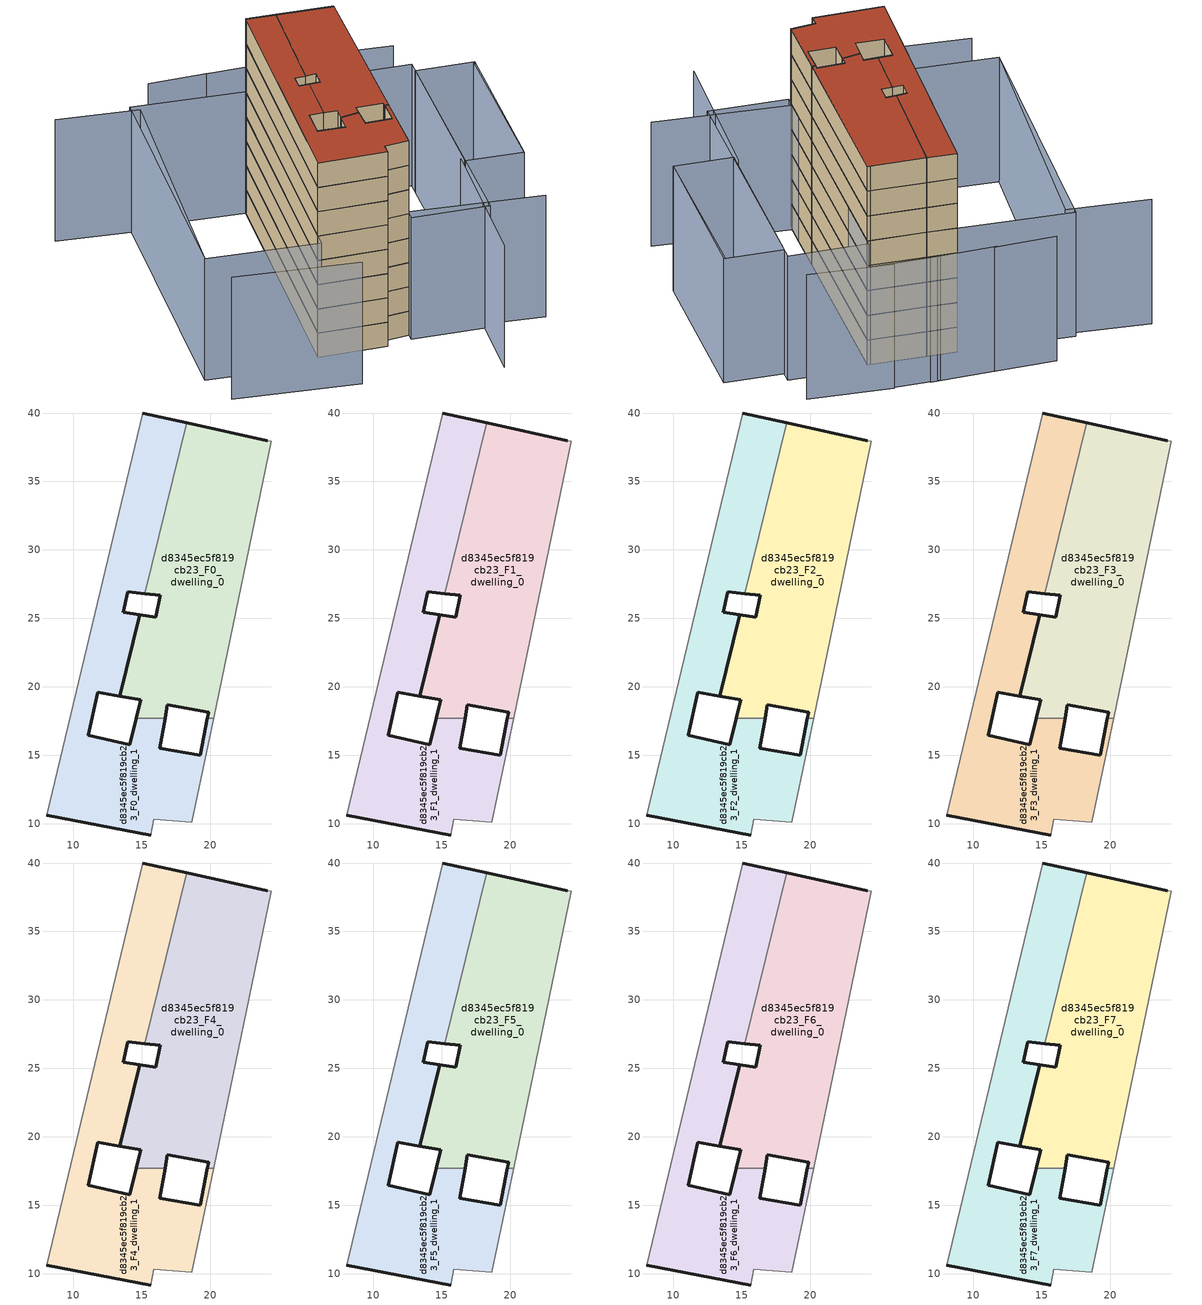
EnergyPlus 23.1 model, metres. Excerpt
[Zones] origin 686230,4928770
d8345ec5f819cb23_F0_dwelling_0
 floor ground (EU_floor_Construction): 20.26,17.72 24.48,37.95 24.19,37.99 18.27,39.29 15.22,26.81 16.36,26.69 16.02,25.08 14.85,25.27 13.39,19.31 14.92,19.04 14.6,17.72 16.7,17.72 16.88,18.69 19.89,18.15 19.8,17.72 z0
 wall outside (EU_wall_Construction): 19.8,17.72 19.89,18.15 16.88,18.69 16.7,17.72 / 14.6,17.72 14.92,19.04 13.39,19.31 14.85,25.27 16.02,25.08 16.36,26.69 15.22,26.81 / 18.27,39.29 24.19,37.99 z0:3
 wall adiabatic (EU_wall_Construction): 24.19,37.99 24.48,37.95 20.26,17.72 z0:3
 wall to d8345ec5f819cb23_F0_dwelling_1 (EU_wall_Construction): 20.26,17.72 19.8,17.72 / 16.7,17.72 14.6,17.72 / 15.22,26.81 18.27,39.29 z0:3
d8345ec5f819cb23_F0_dwelling_1
 floor ground (EU_floor_Construction): 18.67,10.11 20.26,17.72 19.8,17.72 19.27,14.98 16.31,15.51 16.7,17.72 14.6,17.72 14.13,15.77 11.11,16.44 11.8,19.6 13.39,19.31 14.85,25.27 13.65,25.46 13.98,26.94 15.22,26.81 18.27,39.29 15.07,40 8.05,10.61 15.68,9.17 15.89,10.32 z0
 wall outside (EU_wall_Construction): 15.68,9.17 8.05,10.61 / 15.07,40 18.27,39.29 / 15.22,26.81 13.98,26.94 13.65,25.46 14.85,25.27 13.39,19.31 11.8,19.6 11.11,16.44 14.13,15.77 14.6,17.72 / 16.7,17.72 16.31,15.51 19.27,14.98 19.8,17.72 z0:3
 wall adiabatic (EU_wall_Construction): 8.05,10.61 15.07,40 / 20.26,17.72 18.67,10.11 15.89,10.32 15.68,9.17 z0:3
d8345ec5f819cb23_F1_dwelling_0
 floor to d8345ec5f819cb23_F0_dwelling_0 (EU_floor_Construction): 20.26,17.72 24.48,37.95 24.19,37.99 18.27,39.29 15.22,26.81 16.36,26.69 16.02,25.08 14.85,25.27 13.39,19.31 14.92,19.04 14.6,17.72 16.7,17.72 16.88,18.69 19.89,18.15 19.8,17.72 z3
 wall outside (EU_wall_Construction): 19.8,17.72 19.89,18.15 16.88,18.69 16.7,17.72 / 14.6,17.72 14.92,19.04 13.39,19.31 14.85,25.27 16.02,25.08 16.36,26.69 15.22,26.81 / 18.27,39.29 24.19,37.99 z3:6
 wall adiabatic (EU_wall_Construction): 24.19,37.99 24.48,37.95 20.26,17.72 z3:6
 wall to d8345ec5f819cb23_F1_dwelling_1 (EU_wall_Construction): 20.26,17.72 19.8,17.72 / 16.7,17.72 14.6,17.72 / 15.22,26.81 18.27,39.29 z3:6
d8345ec5f819cb23_F1_dwelling_1
 floor to d8345ec5f819cb23_F0_dwelling_1 (EU_floor_Construction): 18.67,10.11 20.26,17.72 19.8,17.72 19.27,14.98 16.31,15.51 16.7,17.72 14.6,17.72 14.13,15.77 11.11,16.44 11.8,19.6 13.39,19.31 14.85,25.27 13.65,25.46 13.98,26.94 15.22,26.81 18.27,39.29 15.07,40 8.05,10.61 15.68,9.17 15.89,10.32 z3
 wall outside (EU_wall_Construction): 15.68,9.17 8.05,10.61 / 15.07,40 18.27,39.29 / 15.22,26.81 13.98,26.94 13.65,25.46 14.85,25.27 13.39,19.31 11.8,19.6 11.11,16.44 14.13,15.77 14.6,17.72 / 16.7,17.72 16.31,15.51 19.27,14.98 19.8,17.72 z3:6
 wall adiabatic (EU_wall_Construction): 8.05,10.61 15.07,40 / 20.26,17.72 18.67,10.11 15.89,10.32 15.68,9.17 z3:6
d8345ec5f819cb23_F2_dwelling_0
 floor to d8345ec5f819cb23_F1_dwelling_0 (EU_floor_Construction): 20.26,17.72 24.48,37.95 24.19,37.99 18.27,39.29 15.22,26.81 16.36,26.69 16.02,25.08 14.85,25.27 13.39,19.31 14.92,19.04 14.6,17.72 16.7,17.72 16.88,18.69 19.89,18.15 19.8,17.72 z6
 wall outside (EU_wall_Construction): 19.8,17.72 19.89,18.15 16.88,18.69 16.7,17.72 / 14.6,17.72 14.92,19.04 13.39,19.31 14.85,25.27 16.02,25.08 16.36,26.69 15.22,26.81 / 18.27,39.29 24.19,37.99 z6:9
 wall adiabatic (EU_wall_Construction): 24.19,37.99 24.48,37.95 20.26,17.72 z6:9
 wall to d8345ec5f819cb23_F2_dwelling_1 (EU_wall_Construction): 20.26,17.72 19.8,17.72 / 16.7,17.72 14.6,17.72 / 15.22,26.81 18.27,39.29 z6:9
d8345ec5f819cb23_F2_dwelling_1
 floor to d8345ec5f819cb23_F1_dwelling_1 (EU_floor_Construction): 18.67,10.11 20.26,17.72 19.8,17.72 19.27,14.98 16.31,15.51 16.7,17.72 14.6,17.72 14.13,15.77 11.11,16.44 11.8,19.6 13.39,19.31 14.85,25.27 13.65,25.46 13.98,26.94 15.22,26.81 18.27,39.29 15.07,40 8.05,10.61 15.68,9.17 15.89,10.32 z6
 wall outside (EU_wall_Construction): 15.68,9.17 8.05,10.61 / 15.07,40 18.27,39.29 / 15.22,26.81 13.98,26.94 13.65,25.46 14.85,25.27 13.39,19.31 11.8,19.6 11.11,16.44 14.13,15.77 14.6,17.72 / 16.7,17.72 16.31,15.51 19.27,14.98 19.8,17.72 z6:9
 wall adiabatic (EU_wall_Construction): 8.05,10.61 15.07,40 / 20.26,17.72 18.67,10.11 15.89,10.32 15.68,9.17 z6:9
d8345ec5f819cb23_F3_dwelling_0
 floor to d8345ec5f819cb23_F2_dwelling_0 (EU_floor_Construction): 20.26,17.72 24.48,37.95 24.19,37.99 18.27,39.29 15.22,26.81 16.36,26.69 16.02,25.08 14.85,25.27 13.39,19.31 14.92,19.04 14.6,17.72 16.7,17.72 16.88,18.69 19.89,18.15 19.8,17.72 z9
 wall outside (EU_wall_Construction): 19.8,17.72 19.89,18.15 16.88,18.69 16.7,17.72 / 14.6,17.72 14.92,19.04 13.39,19.31 14.85,25.27 16.02,25.08 16.36,26.69 15.22,26.81 / 18.27,39.29 24.19,37.99 z9:12
 wall adiabatic (EU_wall_Construction): 24.19,37.99 24.48,37.95 20.26,17.72 z9:12
 wall to d8345ec5f819cb23_F3_dwelling_1 (EU_wall_Construction): 20.26,17.72 19.8,17.72 / 16.7,17.72 14.6,17.72 / 15.22,26.81 18.27,39.29 z9:12
d8345ec5f819cb23_F3_dwelling_1
 floor to d8345ec5f819cb23_F2_dwelling_1 (EU_floor_Construction): 18.67,10.11 20.26,17.72 19.8,17.72 19.27,14.98 16.31,15.51 16.7,17.72 14.6,17.72 14.13,15.77 11.11,16.44 11.8,19.6 13.39,19.31 14.85,25.27 13.65,25.46 13.98,26.94 15.22,26.81 18.27,39.29 15.07,40 8.05,10.61 15.68,9.17 15.89,10.32 z9
 wall outside (EU_wall_Construction): 15.68,9.17 8.05,10.61 / 15.07,40 18.27,39.29 / 15.22,26.81 13.98,26.94 13.65,25.46 14.85,25.27 13.39,19.31 11.8,19.6 11.11,16.44 14.13,15.77 14.6,17.72 / 16.7,17.72 16.31,15.51 19.27,14.98 19.8,17.72 z9:12
 wall adiabatic (EU_wall_Construction): 8.05,10.61 15.07,40 / 20.26,17.72 18.67,10.11 15.89,10.32 15.68,9.17 z9:12
d8345ec5f819cb23_F4_dwelling_0
 floor to d8345ec5f819cb23_F3_dwelling_0 (EU_floor_Construction): 20.26,17.72 24.48,37.95 24.19,37.99 18.27,39.29 15.22,26.81 16.36,26.69 16.02,25.08 14.85,25.27 13.39,19.31 14.92,19.04 14.6,17.72 16.7,17.72 16.88,18.69 19.89,18.15 19.8,17.72 z12
 wall outside (EU_wall_Construction): 19.8,17.72 19.89,18.15 16.88,18.69 16.7,17.72 / 14.6,17.72 14.92,19.04 13.39,19.31 14.85,25.27 16.02,25.08 16.36,26.69 15.22,26.81 / 18.27,39.29 24.19,37.99 z12:15
 wall adiabatic (EU_wall_Construction): 24.19,37.99 24.48,37.95 20.26,17.72 z12:15
 wall to d8345ec5f819cb23_F4_dwelling_1 (EU_wall_Construction): 20.26,17.72 19.8,17.72 / 16.7,17.72 14.6,17.72 / 15.22,26.81 18.27,39.29 z12:15
d8345ec5f819cb23_F4_dwelling_1
 floor to d8345ec5f819cb23_F3_dwelling_1 (EU_floor_Construction): 18.67,10.11 20.26,17.72 19.8,17.72 19.27,14.98 16.31,15.51 16.7,17.72 14.6,17.72 14.13,15.77 11.11,16.44 11.8,19.6 13.39,19.31 14.85,25.27 13.65,25.46 13.98,26.94 15.22,26.81 18.27,39.29 15.07,40 8.05,10.61 15.68,9.17 15.89,10.32 z12
 wall outside (EU_wall_Construction): 15.68,9.17 8.05,10.61 / 15.07,40 18.27,39.29 / 15.22,26.81 13.98,26.94 13.65,25.46 14.85,25.27 13.39,19.31 11.8,19.6 11.11,16.44 14.13,15.77 14.6,17.72 / 16.7,17.72 16.31,15.51 19.27,14.98 19.8,17.72 z12:15
 wall adiabatic (EU_wall_Construction): 8.05,10.61 15.07,40 / 20.26,17.72 18.67,10.11 15.89,10.32 15.68,9.17 z12:15
d8345ec5f819cb23_F5_dwelling_0
 floor to d8345ec5f819cb23_F4_dwelling_0 (EU_floor_Construction): 20.26,17.72 24.48,37.95 24.19,37.99 18.27,39.29 15.22,26.81 16.36,26.69 16.02,25.08 14.85,25.27 13.39,19.31 14.92,19.04 14.6,17.72 16.7,17.72 16.88,18.69 19.89,18.15 19.8,17.72 z15
 wall outside (EU_wall_Construction): 19.8,17.72 19.89,18.15 16.88,18.69 16.7,17.72 / 14.6,17.72 14.92,19.04 13.39,19.31 14.85,25.27 16.02,25.08 16.36,26.69 15.22,26.81 / 18.27,39.29 24.19,37.99 z15:18
 wall adiabatic (EU_wall_Construction): 24.19,37.99 24.48,37.95 20.26,17.72 z15:18
 wall to d8345ec5f819cb23_F5_dwelling_1 (EU_wall_Construction): 20.26,17.72 19.8,17.72 / 16.7,17.72 14.6,17.72 / 15.22,26.81 18.27,39.29 z15:18
d8345ec5f819cb23_F5_dwelling_1
 floor to d8345ec5f819cb23_F4_dwelling_1 (EU_floor_Construction): 18.67,10.11 20.26,17.72 19.8,17.72 19.27,14.98 16.31,15.51 16.7,17.72 14.6,17.72 14.13,15.77 11.11,16.44 11.8,19.6 13.39,19.31 14.85,25.27 13.65,25.46 13.98,26.94 15.22,26.81 18.27,39.29 15.07,40 8.05,10.61 15.68,9.17 15.89,10.32 z15
 wall outside (EU_wall_Construction): 15.68,9.17 8.05,10.61 / 15.07,40 18.27,39.29 / 15.22,26.81 13.98,26.94 13.65,25.46 14.85,25.27 13.39,19.31 11.8,19.6 11.11,16.44 14.13,15.77 14.6,17.72 / 16.7,17.72 16.31,15.51 19.27,14.98 19.8,17.72 z15:18
 wall adiabatic (EU_wall_Construction): 8.05,10.61 15.07,40 / 20.26,17.72 18.67,10.11 15.89,10.32 15.68,9.17 z15:18
d8345ec5f819cb23_F6_dwelling_0
 floor to d8345ec5f819cb23_F5_dwelling_0 (EU_floor_Construction): 20.26,17.72 24.48,37.95 24.19,37.99 18.27,39.29 15.22,26.81 16.36,26.69 16.02,25.08 14.85,25.27 13.39,19.31 14.92,19.04 14.6,17.72 16.7,17.72 16.88,18.69 19.89,18.15 19.8,17.72 z18
 wall outside (EU_wall_Construction): 19.8,17.72 19.89,18.15 16.88,18.69 16.7,17.72 / 14.6,17.72 14.92,19.04 13.39,19.31 14.85,25.27 16.02,25.08 16.36,26.69 15.22,26.81 / 18.27,39.29 24.19,37.99 z18:21
 wall adiabatic (EU_wall_Construction): 24.19,37.99 24.48,37.95 20.26,17.72 z18:21
 wall to d8345ec5f819cb23_F6_dwelling_1 (EU_wall_Construction): 20.26,17.72 19.8,17.72 / 16.7,17.72 14.6,17.72 / 15.22,26.81 18.27,39.29 z18:21
d8345ec5f819cb23_F6_dwelling_1
 floor to d8345ec5f819cb23_F5_dwelling_1 (EU_floor_Construction): 18.67,10.11 20.26,17.72 19.8,17.72 19.27,14.98 16.31,15.51 16.7,17.72 14.6,17.72 14.13,15.77 11.11,16.44 11.8,19.6 13.39,19.31 14.85,25.27 13.65,25.46 13.98,26.94 15.22,26.81 18.27,39.29 15.07,40 8.05,10.61 15.68,9.17 15.89,10.32 z18
 wall outside (EU_wall_Construction): 15.68,9.17 8.05,10.61 / 15.07,40 18.27,39.29 / 15.22,26.81 13.98,26.94 13.65,25.46 14.85,25.27 13.39,19.31 11.8,19.6 11.11,16.44 14.13,15.77 14.6,17.72 / 16.7,17.72 16.31,15.51 19.27,14.98 19.8,17.72 z18:21
 wall adiabatic (EU_wall_Construction): 8.05,10.61 15.07,40 / 20.26,17.72 18.67,10.11 15.89,10.32 15.68,9.17 z18:21
d8345ec5f819cb23_F7_dwelling_0
 floor to d8345ec5f819cb23_F6_dwelling_0 (EU_floor_Construction): 20.26,17.72 24.48,37.95 24.19,37.99 18.27,39.29 15.22,26.81 16.36,26.69 16.02,25.08 14.85,25.27 13.39,19.31 14.92,19.04 14.6,17.72 16.7,17.72 16.88,18.69 19.89,18.15 19.8,17.72 z21
 wall outside (EU_wall_Construction): 19.8,17.72 19.89,18.15 16.88,18.69 16.7,17.72 / 14.6,17.72 14.92,19.04 13.39,19.31 14.85,25.27 16.02,25.08 16.36,26.69 15.22,26.81 / 18.27,39.29 24.19,37.99 z21:24
 wall adiabatic (EU_wall_Construction): 24.19,37.99 24.48,37.95 20.26,17.72 z21:24
 wall to d8345ec5f819cb23_F7_dwelling_1 (EU_wall_Construction): 20.26,17.72 19.8,17.72 / 16.7,17.72 14.6,17.72 / 15.22,26.81 18.27,39.29 z21:24
 roof outside (EU_roof_Construction): 24.19,37.99 24.48,37.95 20.26,17.72 19.8,17.72 19.89,18.15 16.88,18.69 16.7,17.72 14.6,17.72 14.92,19.04 13.39,19.31 14.85,25.27 16.02,25.08 16.36,26.69 15.22,26.81 18.27,39.29 z24
d8345ec5f819cb23_F7_dwelling_1
 floor to d8345ec5f819cb23_F6_dwelling_1 (EU_floor_Construction): 18.67,10.11 20.26,17.72 19.8,17.72 19.27,14.98 16.31,15.51 16.7,17.72 14.6,17.72 14.13,15.77 11.11,16.44 11.8,19.6 13.39,19.31 14.85,25.27 13.65,25.46 13.98,26.94 15.22,26.81 18.27,39.29 15.07,40 8.05,10.61 15.68,9.17 15.89,10.32 z21
 wall outside (EU_wall_Construction): 15.68,9.17 8.05,10.61 / 15.07,40 18.27,39.29 / 15.22,26.81 13.98,26.94 13.65,25.46 14.85,25.27 13.39,19.31 11.8,19.6 11.11,16.44 14.13,15.77 14.6,17.72 / 16.7,17.72 16.31,15.51 19.27,14.98 19.8,17.72 z21:24
 wall adiabatic (EU_wall_Construction): 8.05,10.61 15.07,40 / 20.26,17.72 18.67,10.11 15.89,10.32 15.68,9.17 z21:24
 roof outside (EU_roof_Construction): 18.27,39.29 15.22,26.81 13.98,26.94 13.65,25.46 14.85,25.27 13.39,19.31 11.8,19.6 11.11,16.44 14.13,15.77 14.6,17.72 16.7,17.72 16.31,15.51 19.27,14.98 19.8,17.72 20.26,17.72 18.67,10.11 15.89,10.32 15.68,9.17 8.05,10.61 15.07,40 z24
shading: 15.79,11.33 33.15,6.68 / -3.84,7.47 9.77,3.77 / -5.32,44.39 3.53,41.98 / 3.53,41.98 -4.56,12.23 / 24.54,-0.24 28.7,17.42 / 35.24,15.49 39.04,34.08 / 33.14,40.93 24.19,43.29 / 26.71,42.6 19.23,44.13 / 20.25,43.95 13.13,45.16 / 13.39,45.15 6.75,46.27 / 18.5,9.29 24.6,38.51 / 24.6,38.51 33.12,36.73 / 33.12,36.73 27.02,7.51 / 27.02,7.51 18.5,9.29 / 28.89,16.83 32.84,35.43 / 32.84,35.43 39.2,34.08 / 39.2,34.08 35.25,15.48 / 35.25,15.48 28.89,16.83 / 15.07,40 7.71,9.18 / 7.71,9.18 -4.6,12.12 / -4.6,12.12 2.77,42.94 / 2.77,42.94 15.07,40 z0:15
[Building]
EU S2 Campaign: North Axis=0; Terrain=City; Solar Distribution=FullExterior
[Site:Location]
Bologna: Latitude=44.5; Longitude=11.25; Time Zone=1; Elevation=37
[SizingPeriod:WeatherFileDays]
AnnualSizingPeriod: Begin Month=1; Begin Day of Month=1; End Month=12; End Day of Month=31; Day of Week for Start Day=Monday; Use Weather File Daylight Saving Period=No; Use Weather File Rain and Snow Indicators=No
[MATERIAL]
EU_InternalMass_Material: Roughness=MediumRough; Thickness=0.1; Conductivity=1; Density=1800; Specific Heat=900; Thermal Absorptance=0.9; Solar Absorptance=0.7; Visible Absorptance=0.7
[MATERIAL:NOMASS] Roughness=MediumRough; Thermal Absorptance=0.9; Solar Absorptance=0.7; Visible Absorptance=0.7
Name | Thermal Resistance
EU_wall_NoMass | 0.905828
EU_roof_NoMass | 0.37593
EU_floor_NoMass | 0.67114
[CONSTRUCTION]
EU_wall_Construction: EU_wall_NoMass
EU_roof_Construction: EU_roof_NoMass
EU_floor_Construction: EU_floor_NoMass
EU_InternalMass_Construction: EU_InternalMass_Material
[ZONE] Type=1; Multiplier=1; Ceiling Height=autocalculate; Floor Area=autocalculate; Part of Total Floor Area=Yes
Name | Volume
d8345ec5f819cb23_F0_dwelling_0 | 412.307
d8345ec5f819cb23_F1_dwelling_0; d8345ec5f819cb23_F2_dwelling_0; d8345ec5f819cb23_F3_dwelling_0; d8345ec5f819cb23_F4_dwelling_0; d8345ec5f819cb23_F5_dwelling_0; d8345ec5f819cb23_F6_dwelling_0; d8345ec5f819cb23_F7_dwelling_0 | 412.304
d8345ec5f819cb23_F0_dwelling_1 | 412.325
d8345ec5f819cb23_F1_dwelling_1; d8345ec5f819cb23_F2_dwelling_1; d8345ec5f819cb23_F3_dwelling_1; d8345ec5f819cb23_F4_dwelling_1; d8345ec5f819cb23_F5_dwelling_1; d8345ec5f819cb23_F6_dwelling_1; d8345ec5f819cb23_F7_dwelling_1 | 412.326
[INTERNALMASS] Construction=EU_InternalMass_Construction
Name | Zone or ZoneList | Surface Area
d8345ec5f819cb23_F0_dwelling_0_EU_InternalMass | d8345ec5f819cb23_F0_dwelling_0 | 137.435
d8345ec5f819cb23_F0_dwelling_1_EU_InternalMass | d8345ec5f819cb23_F0_dwelling_1 | 137.442
d8345ec5f819cb23_F1_dwelling_0_EU_InternalMass | d8345ec5f819cb23_F1_dwelling_0 | 137.435
d8345ec5f819cb23_F1_dwelling_1_EU_InternalMass | d8345ec5f819cb23_F1_dwelling_1 | 137.442
d8345ec5f819cb23_F2_dwelling_0_EU_InternalMass | d8345ec5f819cb23_F2_dwelling_0 | 137.435
d8345ec5f819cb23_F2_dwelling_1_EU_InternalMass | d8345ec5f819cb23_F2_dwelling_1 | 137.442
d8345ec5f819cb23_F3_dwelling_0_EU_InternalMass | d8345ec5f819cb23_F3_dwelling_0 | 137.435
d8345ec5f819cb23_F3_dwelling_1_EU_InternalMass | d8345ec5f819cb23_F3_dwelling_1 | 137.442
d8345ec5f819cb23_F4_dwelling_0_EU_InternalMass | d8345ec5f819cb23_F4_dwelling_0 | 137.435
d8345ec5f819cb23_F4_dwelling_1_EU_InternalMass | d8345ec5f819cb23_F4_dwelling_1 | 137.442
d8345ec5f819cb23_F5_dwelling_0_EU_InternalMass | d8345ec5f819cb23_F5_dwelling_0 | 137.435
d8345ec5f819cb23_F5_dwelling_1_EU_InternalMass | d8345ec5f819cb23_F5_dwelling_1 | 137.442
d8345ec5f819cb23_F6_dwelling_0_EU_InternalMass | d8345ec5f819cb23_F6_dwelling_0 | 137.435
d8345ec5f819cb23_F6_dwelling_1_EU_InternalMass | d8345ec5f819cb23_F6_dwelling_1 | 137.442
d8345ec5f819cb23_F7_dwelling_0_EU_InternalMass | d8345ec5f819cb23_F7_dwelling_0 | 137.435
d8345ec5f819cb23_F7_dwelling_1_EU_InternalMass | d8345ec5f819cb23_F7_dwelling_1 | 137.442
[OTHEREQUIPMENT] Fuel Type=Electricity; Design Level Calculation Method=Watts/Area; Power per Zone Floor Area=1; Fraction Latent=0; Fraction Radiant=0; Fraction Lost=0; Carbon Dioxide Generation Rate=0; EndUse Subcategory=EU_Step8_InternalGains
Name | Zone or ZoneList or Space or SpaceList | Schedule
EU_Step8_InternalGain_d8345ec5f819cb23_F0_dwelling_0_f000 | d8345ec5f819cb23_F0_dwelling_0 | EU_Step8_GainSchedule_d8345ec5f819cb23_F0_dwelling_0_f000
EU_Step8_InternalGain_d8345ec5f819cb23_F0_dwelling_1_f000 | d8345ec5f819cb23_F0_dwelling_1 | EU_Step8_GainSchedule_d8345ec5f819cb23_F0_dwelling_1_f000
EU_Step8_InternalGain_d8345ec5f819cb23_F1_dwelling_0_f000 | d8345ec5f819cb23_F1_dwelling_0 | EU_Step8_GainSchedule_d8345ec5f819cb23_F1_dwelling_0_f000
EU_Step8_InternalGain_d8345ec5f819cb23_F1_dwelling_1_f000 | d8345ec5f819cb23_F1_dwelling_1 | EU_Step8_GainSchedule_d8345ec5f819cb23_F1_dwelling_1_f000
EU_Step8_InternalGain_d8345ec5f819cb23_F2_dwelling_0_f000 | d8345ec5f819cb23_F2_dwelling_0 | EU_Step8_GainSchedule_d8345ec5f819cb23_F2_dwelling_0_f000
EU_Step8_InternalGain_d8345ec5f819cb23_F2_dwelling_1_f000 | d8345ec5f819cb23_F2_dwelling_1 | EU_Step8_GainSchedule_d8345ec5f819cb23_F2_dwelling_1_f000
EU_Step8_InternalGain_d8345ec5f819cb23_F3_dwelling_0_f000 | d8345ec5f819cb23_F3_dwelling_0 | EU_Step8_GainSchedule_d8345ec5f819cb23_F3_dwelling_0_f000
EU_Step8_InternalGain_d8345ec5f819cb23_F3_dwelling_1_f000 | d8345ec5f819cb23_F3_dwelling_1 | EU_Step8_GainSchedule_d8345ec5f819cb23_F3_dwelling_1_f000
EU_Step8_InternalGain_d8345ec5f819cb23_F4_dwelling_0_f000 | d8345ec5f819cb23_F4_dwelling_0 | EU_Step8_GainSchedule_d8345ec5f819cb23_F4_dwelling_0_f000
EU_Step8_InternalGain_d8345ec5f819cb23_F4_dwelling_1_f000 | d8345ec5f819cb23_F4_dwelling_1 | EU_Step8_GainSchedule_d8345ec5f819cb23_F4_dwelling_1_f000
EU_Step8_InternalGain_d8345ec5f819cb23_F5_dwelling_0_f000 | d8345ec5f819cb23_F5_dwelling_0 | EU_Step8_GainSchedule_d8345ec5f819cb23_F5_dwelling_0_f000
EU_Step8_InternalGain_d8345ec5f819cb23_F5_dwelling_1_f000 | d8345ec5f819cb23_F5_dwelling_1 | EU_Step8_GainSchedule_d8345ec5f819cb23_F5_dwelling_1_f000
EU_Step8_InternalGain_d8345ec5f819cb23_F6_dwelling_0_f000 | d8345ec5f819cb23_F6_dwelling_0 | EU_Step8_GainSchedule_d8345ec5f819cb23_F6_dwelling_0_f000
EU_Step8_InternalGain_d8345ec5f819cb23_F6_dwelling_1_f000 | d8345ec5f819cb23_F6_dwelling_1 | EU_Step8_GainSchedule_d8345ec5f819cb23_F6_dwelling_1_f000
EU_Step8_InternalGain_d8345ec5f819cb23_F7_dwelling_0_f000 | d8345ec5f819cb23_F7_dwelling_0 | EU_Step8_GainSchedule_d8345ec5f819cb23_F7_dwelling_0_f000
EU_Step8_InternalGain_d8345ec5f819cb23_F7_dwelling_1_f000 | d8345ec5f819cb23_F7_dwelling_1 | EU_Step8_GainSchedule_d8345ec5f819cb23_F7_dwelling_1_f000
[ZONEVENTILATION:DESIGNFLOWRATE] Schedule=EU_AlwaysOn; Design Flow Rate Calculation Method=AirChanges/Hour; Air Changes per Hour=0.73129; Ventilation Type=Natural; Fan Pressure Rise=0; Fan Total Efficiency=1; Constant Term Coefficient=1; Temperature Term Coefficient=0; Velocity Term Coefficient=0; Velocity Squared Term Coefficient=0; Minimum Indoor Temperature=-100; Maximum Indoor Temperature=100; Delta Temperature=-100; Minimum Outdoor Temperature=-100; Maximum Outdoor Temperature=100; Maximum Wind Speed=40
Name | Zone or ZoneList or Space or SpaceList
EU_ConstantAir_d8345ec5f819cb23_F0_dwelling_0 | d8345ec5f819cb23_F0_dwelling_0
EU_ConstantAir_d8345ec5f819cb23_F0_dwelling_1 | d8345ec5f819cb23_F0_dwelling_1
EU_ConstantAir_d8345ec5f819cb23_F1_dwelling_0 | d8345ec5f819cb23_F1_dwelling_0
EU_ConstantAir_d8345ec5f819cb23_F1_dwelling_1 | d8345ec5f819cb23_F1_dwelling_1
EU_ConstantAir_d8345ec5f819cb23_F2_dwelling_0 | d8345ec5f819cb23_F2_dwelling_0
EU_ConstantAir_d8345ec5f819cb23_F2_dwelling_1 | d8345ec5f819cb23_F2_dwelling_1
EU_ConstantAir_d8345ec5f819cb23_F3_dwelling_0 | d8345ec5f819cb23_F3_dwelling_0
EU_ConstantAir_d8345ec5f819cb23_F3_dwelling_1 | d8345ec5f819cb23_F3_dwelling_1
EU_ConstantAir_d8345ec5f819cb23_F4_dwelling_0 | d8345ec5f819cb23_F4_dwelling_0
EU_ConstantAir_d8345ec5f819cb23_F4_dwelling_1 | d8345ec5f819cb23_F4_dwelling_1
EU_ConstantAir_d8345ec5f819cb23_F5_dwelling_0 | d8345ec5f819cb23_F5_dwelling_0
EU_ConstantAir_d8345ec5f819cb23_F5_dwelling_1 | d8345ec5f819cb23_F5_dwelling_1
EU_ConstantAir_d8345ec5f819cb23_F6_dwelling_0 | d8345ec5f819cb23_F6_dwelling_0
EU_ConstantAir_d8345ec5f819cb23_F6_dwelling_1 | d8345ec5f819cb23_F6_dwelling_1
EU_ConstantAir_d8345ec5f819cb23_F7_dwelling_0 | d8345ec5f819cb23_F7_dwelling_0
EU_ConstantAir_d8345ec5f819cb23_F7_dwelling_1 | d8345ec5f819cb23_F7_dwelling_1
[SIZING:ZONE] Zone Cooling Design Supply Air Temperature Input Method=SupplyAirTemperature; Zone Cooling Design Supply Air Temperature=13; Zone Heating Design Supply Air Temperature Input Method=SupplyAirTemperature; Zone Heating Design Supply Air Temperature=50; Zone Cooling Design Supply Air Humidity Ratio=0.008; Zone Heating Design Supply Air Humidity Ratio=0.008; Cooling Design Air Flow Method=DesignDay; Cooling Design Air Flow Rate=0; Cooling Minimum Air Flow per Zone Floor Area=0.000762; Cooling Minimum Air Flow=0; Cooling Minimum Air Flow Fraction=0.2; Heating Design Air Flow Method=DesignDay; Heating Design Air Flow Rate=0; Heating Maximum Air Flow per Zone Floor Area=0.002032; Heating Maximum Air Flow=0.141576; Heating Maximum Air Flow Fraction=0.3; Account for Dedicated Outdoor Air System=No; Dedicated Outdoor Air System Control Strategy=NeutralSupplyAir; Dedicated Outdoor Air Low Setpoint Temperature for Design=autosize; Dedicated Outdoor Air High Setpoint Temperature for Design=autosize; Zone Load Sizing Method=Sensible Load Only No Latent Load; Zone Latent Cooling Design Supply Air Humidity Ratio Input Method=HumidityRatioDifference; Zone Cooling Design Supply Air Humidity Ratio Difference=0.005; Zone Latent Heating Design Supply Air Humidity Ratio Input Method=HumidityRatioDifference; Zone Humidification Design Supply Air Humidity Ratio Difference=0.005
d8345ec5f819cb23_F0_dwelling_0; d8345ec5f819cb23_F0_dwelling_1; d8345ec5f819cb23_F1_dwelling_0; d8345ec5f819cb23_F1_dwelling_1; d8345ec5f819cb23_F2_dwelling_0; d8345ec5f819cb23_F2_dwelling_1; d8345ec5f819cb23_F3_dwelling_0; d8345ec5f819cb23_F3_dwelling_1; d8345ec5f819cb23_F4_dwelling_0; d8345ec5f819cb23_F4_dwelling_1; d8345ec5f819cb23_F5_dwelling_0; d8345ec5f819cb23_F5_dwelling_1; d8345ec5f819cb23_F6_dwelling_0; d8345ec5f819cb23_F6_dwelling_1; d8345ec5f819cb23_F7_dwelling_0; d8345ec5f819cb23_F7_dwelling_1
[ThermostatSetpoint:DualSetpoint] Heating Setpoint Temperature Schedule=HVACTemplate-Always 20; Cooling Setpoint Temperature Schedule=HVACTemplate-Always 50
EU_HeatOnly_d8345ec5f819cb23_F0_dwelling_0 Dual SP Control; EU_HeatOnly_d8345ec5f819cb23_F0_dwelling_1 Dual SP Control; EU_HeatOnly_d8345ec5f819cb23_F1_dwelling_0 Dual SP Control; EU_HeatOnly_d8345ec5f819cb23_F1_dwelling_1 Dual SP Control; EU_HeatOnly_d8345ec5f819cb23_F2_dwelling_0 Dual SP Control; EU_HeatOnly_d8345ec5f819cb23_F2_dwelling_1 Dual SP Control; EU_HeatOnly_d8345ec5f819cb23_F3_dwelling_0 Dual SP Control; EU_HeatOnly_d8345ec5f819cb23_F3_dwelling_1 Dual SP Control; EU_HeatOnly_d8345ec5f819cb23_F4_dwelling_0 Dual SP Control; EU_HeatOnly_d8345ec5f819cb23_F4_dwelling_1 Dual SP Control; EU_HeatOnly_d8345ec5f819cb23_F5_dwelling_0 Dual SP Control; EU_HeatOnly_d8345ec5f819cb23_F5_dwelling_1 Dual SP Control; EU_HeatOnly_d8345ec5f819cb23_F6_dwelling_0 Dual SP Control; EU_HeatOnly_d8345ec5f819cb23_F6_dwelling_1 Dual SP Control; EU_HeatOnly_d8345ec5f819cb23_F7_dwelling_0 Dual SP Control; EU_HeatOnly_d8345ec5f819cb23_F7_dwelling_1 Dual SP Control
[ZoneControl:Thermostat] Control Type Schedule=HVACTemplate-Always 4
Name | Zone or ZoneList | Control
d8345ec5f819cb23_F0_dwelling_0 Thermostat | d8345ec5f819cb23_F0_dwelling_0 | EU_HeatOnly_d8345ec5f819cb23_F0_dwelling_0 Dual SP Control
d8345ec5f819cb23_F0_dwelling_1 Thermostat | d8345ec5f819cb23_F0_dwelling_1 | EU_HeatOnly_d8345ec5f819cb23_F0_dwelling_1 Dual SP Control
d8345ec5f819cb23_F1_dwelling_0 Thermostat | d8345ec5f819cb23_F1_dwelling_0 | EU_HeatOnly_d8345ec5f819cb23_F1_dwelling_0 Dual SP Control
d8345ec5f819cb23_F1_dwelling_1 Thermostat | d8345ec5f819cb23_F1_dwelling_1 | EU_HeatOnly_d8345ec5f819cb23_F1_dwelling_1 Dual SP Control
d8345ec5f819cb23_F2_dwelling_0 Thermostat | d8345ec5f819cb23_F2_dwelling_0 | EU_HeatOnly_d8345ec5f819cb23_F2_dwelling_0 Dual SP Control
d8345ec5f819cb23_F2_dwelling_1 Thermostat | d8345ec5f819cb23_F2_dwelling_1 | EU_HeatOnly_d8345ec5f819cb23_F2_dwelling_1 Dual SP Control
d8345ec5f819cb23_F3_dwelling_0 Thermostat | d8345ec5f819cb23_F3_dwelling_0 | EU_HeatOnly_d8345ec5f819cb23_F3_dwelling_0 Dual SP Control
d8345ec5f819cb23_F3_dwelling_1 Thermostat | d8345ec5f819cb23_F3_dwelling_1 | EU_HeatOnly_d8345ec5f819cb23_F3_dwelling_1 Dual SP Control
d8345ec5f819cb23_F4_dwelling_0 Thermostat | d8345ec5f819cb23_F4_dwelling_0 | EU_HeatOnly_d8345ec5f819cb23_F4_dwelling_0 Dual SP Control
d8345ec5f819cb23_F4_dwelling_1 Thermostat | d8345ec5f819cb23_F4_dwelling_1 | EU_HeatOnly_d8345ec5f819cb23_F4_dwelling_1 Dual SP Control
d8345ec5f819cb23_F5_dwelling_0 Thermostat | d8345ec5f819cb23_F5_dwelling_0 | EU_HeatOnly_d8345ec5f819cb23_F5_dwelling_0 Dual SP Control
d8345ec5f819cb23_F5_dwelling_1 Thermostat | d8345ec5f819cb23_F5_dwelling_1 | EU_HeatOnly_d8345ec5f819cb23_F5_dwelling_1 Dual SP Control
d8345ec5f819cb23_F6_dwelling_0 Thermostat | d8345ec5f819cb23_F6_dwelling_0 | EU_HeatOnly_d8345ec5f819cb23_F6_dwelling_0 Dual SP Control
d8345ec5f819cb23_F6_dwelling_1 Thermostat | d8345ec5f819cb23_F6_dwelling_1 | EU_HeatOnly_d8345ec5f819cb23_F6_dwelling_1 Dual SP Control
d8345ec5f819cb23_F7_dwelling_0 Thermostat | d8345ec5f819cb23_F7_dwelling_0 | EU_HeatOnly_d8345ec5f819cb23_F7_dwelling_0 Dual SP Control
d8345ec5f819cb23_F7_dwelling_1 Thermostat | d8345ec5f819cb23_F7_dwelling_1 | EU_HeatOnly_d8345ec5f819cb23_F7_dwelling_1 Dual SP Control
[Zone equipment]
d8345ec5f819cb23_F0_dwelling_0: d8345ec5f819cb23_F0_dwelling_0 Ideal Loads Air System
d8345ec5f819cb23_F0_dwelling_1: d8345ec5f819cb23_F0_dwelling_1 Ideal Loads Air System
d8345ec5f819cb23_F1_dwelling_0: d8345ec5f819cb23_F1_dwelling_0 Ideal Loads Air System
d8345ec5f819cb23_F1_dwelling_1: d8345ec5f819cb23_F1_dwelling_1 Ideal Loads Air System
d8345ec5f819cb23_F2_dwelling_0: d8345ec5f819cb23_F2_dwelling_0 Ideal Loads Air System
d8345ec5f819cb23_F2_dwelling_1: d8345ec5f819cb23_F2_dwelling_1 Ideal Loads Air System
d8345ec5f819cb23_F3_dwelling_0: d8345ec5f819cb23_F3_dwelling_0 Ideal Loads Air System
d8345ec5f819cb23_F3_dwelling_1: d8345ec5f819cb23_F3_dwelling_1 Ideal Loads Air System
d8345ec5f819cb23_F4_dwelling_0: d8345ec5f819cb23_F4_dwelling_0 Ideal Loads Air System
d8345ec5f819cb23_F4_dwelling_1: d8345ec5f819cb23_F4_dwelling_1 Ideal Loads Air System
d8345ec5f819cb23_F5_dwelling_0: d8345ec5f819cb23_F5_dwelling_0 Ideal Loads Air System
d8345ec5f819cb23_F5_dwelling_1: d8345ec5f819cb23_F5_dwelling_1 Ideal Loads Air System
d8345ec5f819cb23_F6_dwelling_0: d8345ec5f819cb23_F6_dwelling_0 Ideal Loads Air System
d8345ec5f819cb23_F6_dwelling_1: d8345ec5f819cb23_F6_dwelling_1 Ideal Loads Air System
d8345ec5f819cb23_F7_dwelling_0: d8345ec5f819cb23_F7_dwelling_0 Ideal Loads Air System
d8345ec5f819cb23_F7_dwelling_1: d8345ec5f819cb23_F7_dwelling_1 Ideal Loads Air System
[ZoneHVAC:IdealLoadsAirSystem] Availability Schedule=EU_AlwaysOn; Maximum Heating Supply Air Temperature [C]=50; Minimum Cooling Supply Air Temperature [C]=13; Maximum Heating Supply Air Humidity Ratio [kg-H20/kg-air]=0.0156; Minimum Cooling Supply Air Humidity Ratio [kg-H20/kg-air]=0.0077; Heating Limit=NoLimit; Cooling Limit=NoLimit; Heating Availability Schedule=EU_AlwaysOn; Cooling Availability Schedule=EU_CoolingOff; Dehumidification Control Type=ConstantSensibleHeatRatio; Cooling Sensible Heat Ratio=0.7; Humidification Control Type=None; Demand Controlled Ventilation Type=None; Outdoor Air Economizer Type=NoEconomizer; Heat Recovery Type=None; Sensible Heat Recovery Effectiveness=0.7; Latent Heat Recovery Effectiveness=0.65
d8345ec5f819cb23_F0_dwelling_0 Ideal Loads Air System; d8345ec5f819cb23_F0_dwelling_1 Ideal Loads Air System; d8345ec5f819cb23_F1_dwelling_0 Ideal Loads Air System; d8345ec5f819cb23_F1_dwelling_1 Ideal Loads Air System; d8345ec5f819cb23_F2_dwelling_0 Ideal Loads Air System; d8345ec5f819cb23_F2_dwelling_1 Ideal Loads Air System; d8345ec5f819cb23_F3_dwelling_0 Ideal Loads Air System; d8345ec5f819cb23_F3_dwelling_1 Ideal Loads Air System; d8345ec5f819cb23_F4_dwelling_0 Ideal Loads Air System; d8345ec5f819cb23_F4_dwelling_1 Ideal Loads Air System; d8345ec5f819cb23_F5_dwelling_0 Ideal Loads Air System; d8345ec5f819cb23_F5_dwelling_1 Ideal Loads Air System; d8345ec5f819cb23_F6_dwelling_0 Ideal Loads Air System; d8345ec5f819cb23_F6_dwelling_1 Ideal Loads Air System; d8345ec5f819cb23_F7_dwelling_0 Ideal Loads Air System; d8345ec5f819cb23_F7_dwelling_1 Ideal Loads Air System
[SCHEDULE:CONSTANT]
Name | Hourly Value
EU_AlwaysOn | 1
EU_CoolingOff | 0
[SCHEDULE:FILE] Column Number=1; Rows to Skip at Top=0; Number of Hours of Data=8760; Column Separator=Comma; Interpolate to Timestep=No; Minutes per Item=60; Adjust Schedule for Daylight Savings=Yes
Name | File
EU_Step8_GainSchedule_d8345ec5f819cb23_F0_dwelling_0_f000 | ../../schedules/d8345ec5f819cb23/d8345ec5f819cb23_F0_dwelling_0_f000_gain.csv
EU_Step8_GainSchedule_d8345ec5f819cb23_F0_dwelling_1_f000 | ../../schedules/d8345ec5f819cb23/d8345ec5f819cb23_F0_dwelling_1_f000_gain.csv
EU_Step8_GainSchedule_d8345ec5f819cb23_F1_dwelling_0_f000 | ../../schedules/d8345ec5f819cb23/d8345ec5f819cb23_F1_dwelling_0_f000_gain.csv
EU_Step8_GainSchedule_d8345ec5f819cb23_F1_dwelling_1_f000 | ../../schedules/d8345ec5f819cb23/d8345ec5f819cb23_F1_dwelling_1_f000_gain.csv
EU_Step8_GainSchedule_d8345ec5f819cb23_F2_dwelling_0_f000 | ../../schedules/d8345ec5f819cb23/d8345ec5f819cb23_F2_dwelling_0_f000_gain.csv
EU_Step8_GainSchedule_d8345ec5f819cb23_F2_dwelling_1_f000 | ../../schedules/d8345ec5f819cb23/d8345ec5f819cb23_F2_dwelling_1_f000_gain.csv
EU_Step8_GainSchedule_d8345ec5f819cb23_F3_dwelling_0_f000 | ../../schedules/d8345ec5f819cb23/d8345ec5f819cb23_F3_dwelling_0_f000_gain.csv
EU_Step8_GainSchedule_d8345ec5f819cb23_F3_dwelling_1_f000 | ../../schedules/d8345ec5f819cb23/d8345ec5f819cb23_F3_dwelling_1_f000_gain.csv
EU_Step8_GainSchedule_d8345ec5f819cb23_F4_dwelling_0_f000 | ../../schedules/d8345ec5f819cb23/d8345ec5f819cb23_F4_dwelling_0_f000_gain.csv
EU_Step8_GainSchedule_d8345ec5f819cb23_F4_dwelling_1_f000 | ../../schedules/d8345ec5f819cb23/d8345ec5f819cb23_F4_dwelling_1_f000_gain.csv
EU_Step8_GainSchedule_d8345ec5f819cb23_F5_dwelling_0_f000 | ../../schedules/d8345ec5f819cb23/d8345ec5f819cb23_F5_dwelling_0_f000_gain.csv
EU_Step8_GainSchedule_d8345ec5f819cb23_F5_dwelling_1_f000 | ../../schedules/d8345ec5f819cb23/d8345ec5f819cb23_F5_dwelling_1_f000_gain.csv
EU_Step8_GainSchedule_d8345ec5f819cb23_F6_dwelling_0_f000 | ../../schedules/d8345ec5f819cb23/d8345ec5f819cb23_F6_dwelling_0_f000_gain.csv
EU_Step8_GainSchedule_d8345ec5f819cb23_F6_dwelling_1_f000 | ../../schedules/d8345ec5f819cb23/d8345ec5f819cb23_F6_dwelling_1_f000_gain.csv
EU_Step8_GainSchedule_d8345ec5f819cb23_F7_dwelling_0_f000 | ../../schedules/d8345ec5f819cb23/d8345ec5f819cb23_F7_dwelling_0_f000_gain.csv
EU_Step8_GainSchedule_d8345ec5f819cb23_F7_dwelling_1_f000 | ../../schedules/d8345ec5f819cb23/d8345ec5f819cb23_F7_dwelling_1_f000_gain.csv
[Schedule:Compact]
HVACTemplate-Always 20: Through: 12/31, For: AllDays, Until: 24:00, 20
HVACTemplate-Always 50: Through: 12/31, For: AllDays, Until: 24:00, 50
HVACTemplate-Always 4: Through: 12/31, For: AllDays, Until: 24:00, 4
